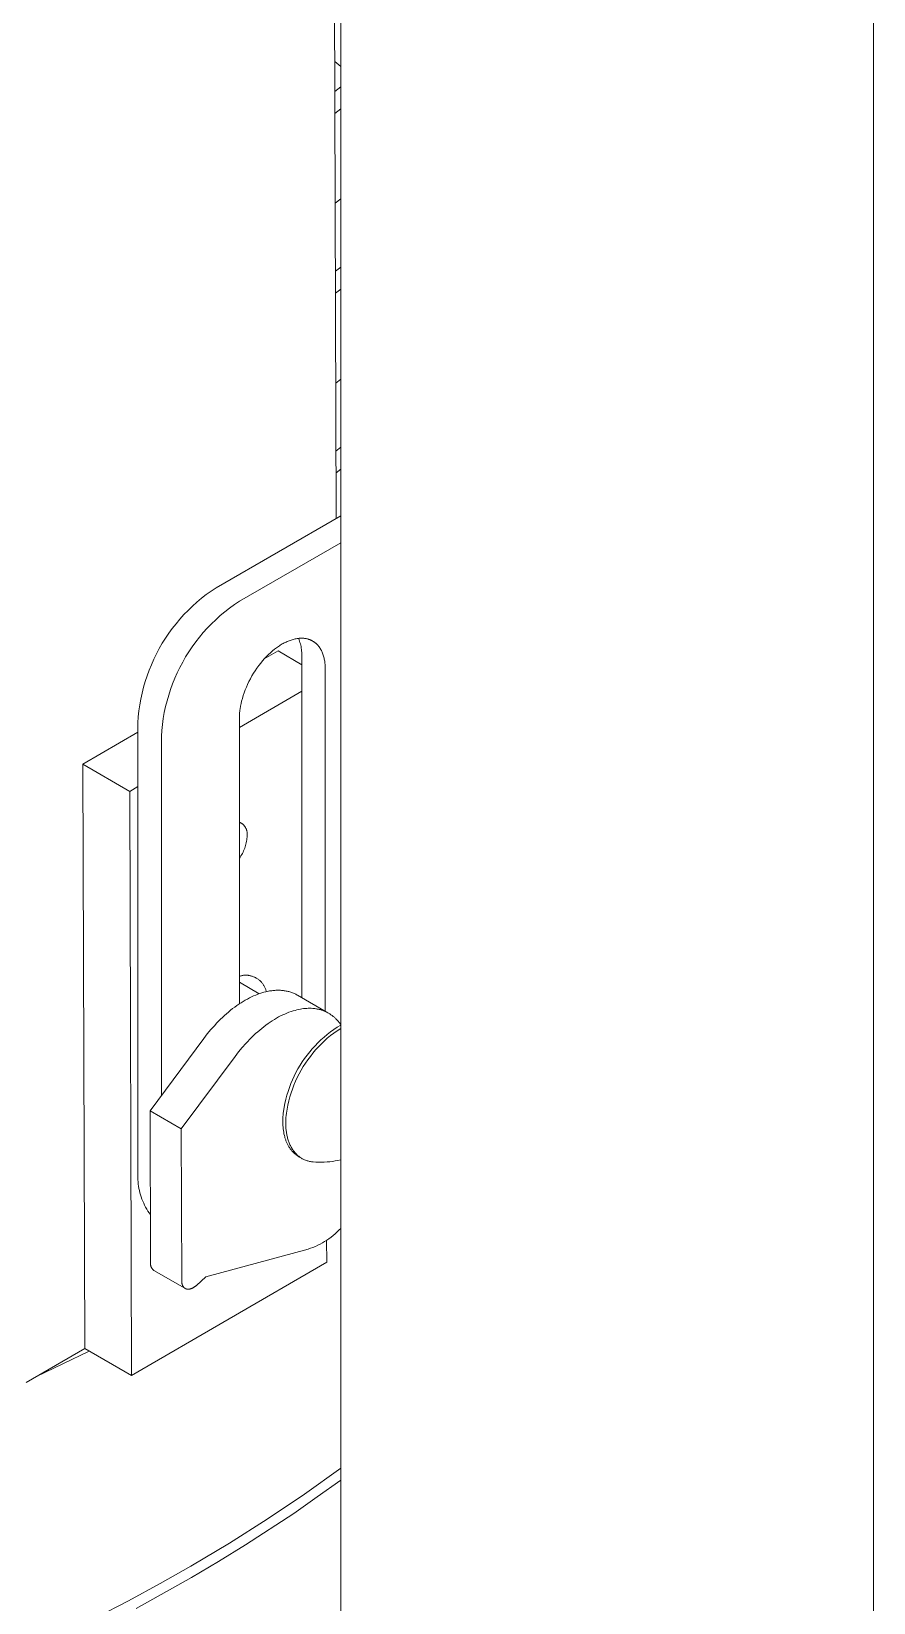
# Model space of a CAD drawing. Header units: millimetres. Extents: x 311 to 4068, y 1050 to 3803.
# Drawn here: x 3952.5 to 4028.8, y 2736.3 to 2878.7 of the extents above; entities that cross this region are included whole.
import ezdxf

# ---------------------------------------------------------------- set-up
doc = ezdxf.new("R2010")
doc.units = ezdxf.units.MM
doc.layers.add('ZANO_R', color=7, linetype='Continuous', lineweight=0)

msp = doc.modelspace()

# ---------------------------------------------------------------- linework, layer by layer
at = {"layer": 'ZANO_R'}
for p, q in [((3980.49, 2510.75), (3980.49, 3007.48)), ((3979.52, 3006.92), (3980.08, 2834.58)), ((4028.79, 2951.05), (4028.79, 2780.83)), ((3980.49, 2875.55), (3979.95, 2875.99)), ((3980.49, 2873.71), (3979.96, 2873.28)), ((3980.49, 2871.72), (3979.96, 2871.3)), ((3979.99, 2863.15), (3980.49, 2863.54)), ((3980.49, 2857.37), (3980.01, 2856.98)), ((3980.49, 2855.37), (3980.01, 2855)), ((3980.04, 2846.85), (3980.49, 2847.2)), ((3980.49, 2841.03), (3980.06, 2840.68)), ((3980.49, 2839.03), (3980.07, 2838.7)), ((3969.19, 2828.29), (3980.49, 2834.82)), ((3980.49, 2832.37), (3971.31, 2827.07)), ((3968.74, 2827.99), (3968.3, 2827.67)), ((3969.19, 2828.29), (3968.74, 2827.99)), ((3967.05, 2826.62), (3966.66, 2826.24)), ((3967.45, 2826.98), (3967.05, 2826.62)), ((3967.87, 2827.33), (3967.45, 2826.98)), ((3968.3, 2827.67), (3967.87, 2827.33)), ((3970.42, 2826.44), (3969.99, 2826.11)), ((3970.86, 2826.76), (3970.42, 2826.44)), ((3971.31, 2827.07), (3970.86, 2826.76)), ((3965.57, 2825.03), (3965.23, 2824.6)), ((3965.92, 2825.44), (3965.57, 2825.03)), ((3966.28, 2825.85), (3965.92, 2825.44)), ((3966.66, 2826.24), (3966.28, 2825.85)), ((3968.78, 2825.02), (3968.4, 2824.62)), ((3969.17, 2825.39), (3968.78, 2825.02)), ((3969.57, 2825.76), (3969.17, 2825.39)), ((3969.99, 2826.11), (3969.57, 2825.76)), ((3964.61, 2823.71), (3964.32, 2823.25)), ((3964.92, 2824.16), (3964.61, 2823.71)), ((3965.23, 2824.6), (3964.92, 2824.16)), ((3967.69, 2823.8), (3967.36, 2823.38)), ((3968.04, 2824.22), (3967.69, 2823.8)), ((3968.4, 2824.62), (3968.04, 2824.22)), ((3975.63, 2823.41), (3975.72, 2823.45)), ((3975.72, 2823.45), (3975.81, 2823.49)), ((3975.81, 2823.49), (3975.9, 2823.52)), ((3975.9, 2823.52), (3975.99, 2823.55)), ((3975.99, 2823.55), (3976.08, 2823.58)), ((3976.08, 2823.58), (3976.18, 2823.61)), ((3976.18, 2823.61), (3976.27, 2823.63)), ((3976.27, 2823.63), (3976.36, 2823.65)), ((3976.36, 2823.65), (3976.45, 2823.67)), ((3976.45, 2823.67), (3976.54, 2823.69)), ((3976.54, 2823.69), (3976.63, 2823.7)), ((3976.63, 2823.7), (3976.72, 2823.71)), ((3976.67, 2823.71), (3976.72, 2823.58)), ((3976.72, 2823.71), (3976.81, 2823.72)), ((3976.72, 2823.58), (3976.76, 2823.46)), ((3976.76, 2823.46), (3976.8, 2823.33)), ((3976.81, 2823.72), (3976.85, 2823.72)), ((3976.85, 2823.72), (3976.89, 2823.72)), ((3976.89, 2823.72), (3976.94, 2823.72)), ((3976.94, 2823.72), (3976.98, 2823.72)), ((3976.98, 2823.72), (3977.03, 2823.72)), ((3977.03, 2823.72), (3977.07, 2823.72)), ((3977.07, 2823.72), (3977.11, 2823.71)), ((3977.11, 2823.71), (3977.15, 2823.71)), ((3977.15, 2823.71), (3977.2, 2823.7)), ((3977.2, 2823.7), (3977.24, 2823.7)), ((3977.24, 2823.7), (3977.28, 2823.69)), ((3977.28, 2823.69), (3977.32, 2823.69)), ((3977.32, 2823.69), (3977.37, 2823.68)), ((3977.37, 2823.68), (3977.41, 2823.67)), ((3977.41, 2823.67), (3977.45, 2823.66)), ((3977.45, 2823.66), (3977.49, 2823.65)), ((3977.49, 2823.65), (3977.53, 2823.64)), ((3977.53, 2823.64), (3977.57, 2823.63)), ((3977.57, 2823.63), (3977.61, 2823.61)), ((3977.61, 2823.61), (3977.65, 2823.6)), ((3977.65, 2823.6), (3977.69, 2823.59)), ((3977.69, 2823.59), (3977.72, 2823.57)), ((3977.72, 2823.57), (3977.76, 2823.55)), ((3977.76, 2823.55), (3977.8, 2823.54)), ((3977.8, 2823.54), (3977.84, 2823.52)), ((3977.84, 2823.52), (3977.87, 2823.5)), ((3977.87, 2823.5), (3977.91, 2823.48)), ((3977.91, 2823.48), (3977.95, 2823.46)), ((3977.95, 2823.46), (3977.98, 2823.44)), ((3977.98, 2823.44), (3978.02, 2823.42)), ((3978.02, 2823.42), (3978.05, 2823.4)), ((3963.8, 2822.3), (3963.56, 2821.81)), ((3964.05, 2822.78), (3963.8, 2822.3)), ((3964.32, 2823.25), (3964.05, 2822.78)), ((3966.44, 2822.02), (3966.17, 2821.55)), ((3966.73, 2822.48), (3966.44, 2822.02)), ((3967.04, 2822.94), (3966.73, 2822.48)), ((3967.36, 2823.38), (3967.04, 2822.94)), ((3973.57, 2821.84), (3974.81, 2822.56)), ((3973.59, 2821.86), (3973.76, 2822.05)), ((3973.76, 2822.05), (3973.94, 2822.23)), ((3973.94, 2822.23), (3974.13, 2822.4)), ((3974.13, 2822.4), (3974.31, 2822.56)), ((3974.31, 2822.56), (3974.49, 2822.71)), ((3974.49, 2822.71), (3974.58, 2822.78)), ((3974.58, 2822.78), (3974.67, 2822.84)), ((3974.67, 2822.84), (3974.76, 2822.91)), ((3974.76, 2822.91), (3974.85, 2822.97)), ((3976.96, 2821.31), (3974.81, 2822.56)), ((3974.85, 2822.97), (3974.93, 2823.03)), ((3974.93, 2823.03), (3975.02, 2823.08)), ((3975.02, 2823.08), (3975.11, 2823.14)), ((3975.11, 2823.14), (3975.2, 2823.19)), ((3975.2, 2823.19), (3975.28, 2823.24)), ((3975.28, 2823.24), (3975.37, 2823.28)), ((3975.37, 2823.28), (3975.46, 2823.33)), ((3975.46, 2823.33), (3975.55, 2823.37)), ((3975.55, 2823.37), (3975.63, 2823.41)), ((3976.8, 2823.33), (3976.84, 2823.21)), ((3976.84, 2823.21), (3976.87, 2823.08)), ((3976.87, 2823.08), (3976.9, 2822.95)), ((3976.9, 2822.95), (3976.92, 2822.82)), ((3976.92, 2822.82), (3976.94, 2822.69)), ((3976.94, 2822.69), (3976.95, 2822.56)), ((3976.95, 2822.56), (3976.96, 2822.43)), ((3976.96, 2822.43), (3976.96, 2822.3)), ((3976.96, 2822.3), (3976.96, 2822.17)), ((3976.96, 2822.17), (3976.96, 2791.12)), ((3978.05, 2823.4), (3978.08, 2823.37)), ((3978.08, 2823.37), (3978.12, 2823.35)), ((3978.12, 2823.35), (3978.15, 2823.32)), ((3978.15, 2823.32), (3978.18, 2823.3)), ((3978.18, 2823.3), (3978.22, 2823.27)), ((3978.22, 2823.27), (3978.25, 2823.25)), ((3978.25, 2823.25), (3978.28, 2823.22)), ((3978.28, 2823.22), (3978.31, 2823.19)), ((3978.31, 2823.19), (3978.34, 2823.16)), ((3978.34, 2823.16), (3978.37, 2823.13)), ((3978.37, 2823.13), (3978.4, 2823.1)), ((3978.4, 2823.1), (3978.42, 2823.07)), ((3978.42, 2823.07), (3978.45, 2823.04)), ((3978.45, 2823.04), (3978.48, 2823)), ((3978.48, 2823), (3978.5, 2822.97)), ((3978.5, 2822.97), (3978.53, 2822.94)), ((3978.53, 2822.94), (3978.56, 2822.9)), ((3978.56, 2822.9), (3978.58, 2822.87)), ((3978.58, 2822.87), (3978.6, 2822.83)), ((3978.6, 2822.83), (3978.63, 2822.79)), ((3978.63, 2822.79), (3978.65, 2822.76)), ((3978.65, 2822.76), (3978.67, 2822.72)), ((3978.67, 2822.72), (3978.69, 2822.68)), ((3978.69, 2822.68), (3978.72, 2822.64)), ((3978.72, 2822.64), (3978.74, 2822.6)), ((3978.74, 2822.6), (3978.78, 2822.52)), ((3978.78, 2822.52), (3978.81, 2822.44)), ((3978.81, 2822.44), (3978.85, 2822.36)), ((3978.85, 2822.36), (3978.88, 2822.27)), ((3978.88, 2822.27), (3978.91, 2822.18)), ((3978.91, 2822.18), (3978.93, 2822.09)), ((3978.93, 2822.09), (3978.96, 2822)), ((3978.96, 2822), (3978.98, 2821.91)), ((3963.13, 2820.81), (3962.95, 2820.3)), ((3963.34, 2821.31), (3963.13, 2820.81)), ((3963.56, 2821.81), (3963.34, 2821.31)), ((3965.68, 2820.58), (3965.46, 2820.09)), ((3965.92, 2821.07), (3965.68, 2820.58)), ((3966.17, 2821.55), (3965.92, 2821.07)), ((3972.59, 2820.53), (3972.74, 2820.77)), ((3972.74, 2820.77), (3972.9, 2821)), ((3972.9, 2821), (3973.07, 2821.23)), ((3973.07, 2821.23), (3973.24, 2821.45)), ((3973.24, 2821.45), (3973.41, 2821.66)), ((3973.41, 2821.66), (3973.59, 2821.86)), ((3978.98, 2821.91), (3979, 2821.82)), ((3979, 2821.82), (3979.02, 2821.72)), ((3979.02, 2821.72), (3979.04, 2821.63)), ((3979.04, 2821.63), (3979.05, 2821.53)), ((3979.05, 2821.53), (3979.06, 2821.44)), ((3979.06, 2821.44), (3979.07, 2821.34)), ((3979.07, 2821.34), (3979.08, 2821.24)), ((3979.08, 2821.24), (3979.08, 2821.14)), ((3979.08, 2821.14), (3979.08, 2821.04)), ((3979.08, 2821.04), (3979.08, 2820.94)), ((3979.08, 2820.94), (3979.08, 2789.89)), ((3962.63, 2819.26), (3962.5, 2818.73)), ((3962.78, 2819.78), (3962.63, 2819.26)), ((3962.95, 2820.3), (3962.78, 2819.78)), ((3965.25, 2819.58), (3965.07, 2819.07)), ((3965.46, 2820.09), (3965.25, 2819.58)), ((3971.84, 2819.02), (3971.94, 2819.28)), ((3971.94, 2819.28), (3972.05, 2819.53)), ((3972.05, 2819.53), (3972.18, 2819.79)), ((3972.18, 2819.79), (3972.31, 2820.04)), ((3972.31, 2820.04), (3972.45, 2820.29)), ((3972.45, 2820.29), (3972.59, 2820.53)), ((3962.38, 2818.2), (3962.29, 2817.67)), ((3962.5, 2818.73), (3962.38, 2818.2)), ((3964.75, 2818.03), (3964.62, 2817.51)), ((3964.9, 2818.56), (3964.75, 2818.03)), ((3965.07, 2819.07), (3964.9, 2818.56)), ((3976.96, 2818.9), (3971.31, 2815.61)), ((3971.41, 2817.54), (3971.46, 2817.78)), ((3971.46, 2817.78), (3971.51, 2818.02)), ((3971.51, 2818.02), (3971.58, 2818.26)), ((3971.58, 2818.26), (3971.66, 2818.51)), ((3971.66, 2818.51), (3971.74, 2818.77)), ((3971.74, 2818.77), (3971.84, 2819.02)), ((3962.15, 2816.59), (3962.11, 2816.04)), ((3962.21, 2817.13), (3962.15, 2816.59)), ((3962.29, 2817.67), (3962.21, 2817.13)), ((3964.41, 2816.44), (3964.33, 2815.9)), ((3964.5, 2816.98), (3964.41, 2816.44)), ((3964.62, 2817.51), (3964.5, 2816.98)), ((3971.31, 2816.66), (3971.32, 2816.76)), ((3971.31, 2816.55), (3971.31, 2816.66)), ((3971.31, 2816.45), (3971.31, 2816.55)), ((3971.31, 2790.56), (3971.31, 2816.45)), ((3971.32, 2816.87), (3971.33, 2816.97)), ((3971.32, 2816.76), (3971.32, 2816.87)), ((3971.33, 2816.97), (3971.34, 2817.08)), ((3971.34, 2817.08), (3971.36, 2817.19)), ((3971.36, 2817.19), (3971.37, 2817.31)), ((3971.37, 2817.31), (3971.41, 2817.54)), ((3957.13, 2812.28), (3962.11, 2815.18)), ((3962.11, 2816.04), (3962.11, 2775.22)), ((3964.27, 2815.36), (3964.24, 2814.82)), ((3964.33, 2815.9), (3964.27, 2815.36)), ((3964.24, 2814.82), (3964.24, 2782.24)), ((3957.3, 2759.3), (3957.13, 2812.28)), ((3957.13, 2812.28), (3961.37, 2809.83)), ((3962.11, 2810.26), (3961.37, 2809.83)), ((3961.37, 2809.83), (3961.54, 2756.86)), ((3971.31, 2807.03), (3971.34, 2807.01)), ((3971.34, 2807.01), (3971.38, 2806.99)), ((3971.38, 2806.99), (3971.41, 2806.98)), ((3971.41, 2806.98), (3971.45, 2806.96)), ((3971.45, 2806.96), (3971.48, 2806.94)), ((3971.48, 2806.94), (3971.52, 2806.91)), ((3971.52, 2806.91), (3971.55, 2806.89)), ((3971.55, 2806.89), (3971.58, 2806.87)), ((3971.58, 2806.87), (3971.61, 2806.84)), ((3971.61, 2806.84), (3971.64, 2806.82)), ((3971.64, 2806.82), (3971.67, 2806.79)), ((3971.67, 2806.79), (3971.7, 2806.76)), ((3971.7, 2806.76), (3971.73, 2806.73)), ((3971.73, 2806.73), (3971.75, 2806.7)), ((3971.75, 2806.7), (3971.78, 2806.67)), ((3971.78, 2806.67), (3971.8, 2806.64)), ((3971.8, 2806.64), (3971.82, 2806.61)), ((3971.82, 2806.61), (3971.84, 2806.57)), ((3971.84, 2806.57), (3971.87, 2806.54)), ((3971.87, 2806.54), (3971.88, 2806.5)), ((3971.88, 2806.5), (3971.9, 2806.47)), ((3971.9, 2806.47), (3971.92, 2806.43)), ((3971.92, 2806.43), (3971.94, 2806.4)), ((3971.94, 2806.4), (3971.95, 2806.36)), ((3971.95, 2806.36), (3971.96, 2806.32)), ((3971.87, 2804.92), (3971.83, 2804.8)), ((3971.9, 2805.05), (3971.87, 2804.92)), ((3971.93, 2805.17), (3971.9, 2805.05)), ((3971.96, 2805.3), (3971.93, 2805.17)), ((3971.96, 2806.32), (3971.97, 2806.28)), ((3971.98, 2805.43), (3971.96, 2805.3)), ((3971.97, 2806.28), (3971.98, 2806.24)), ((3971.98, 2806.24), (3971.99, 2806.21)), ((3971.99, 2805.55), (3971.98, 2805.43)), ((3971.99, 2806.21), (3972, 2806.17)), ((3972, 2805.68), (3971.99, 2805.55)), ((3972, 2806.17), (3972.01, 2806.13)), ((3972.01, 2805.81), (3972, 2805.68)), ((3972.01, 2806.13), (3972.01, 2806.09)), ((3972.01, 2806.09), (3972.02, 2806.05)), ((3972.02, 2805.85), (3972.01, 2805.81)), ((3972.02, 2806.05), (3972.02, 2806.01)), ((3972.02, 2806.01), (3972.02, 2805.97)), ((3972.02, 2805.97), (3972.02, 2805.93)), ((3972.02, 2805.93), (3972.02, 2805.89)), ((3972.02, 2805.89), (3972.02, 2805.85)), ((3971.38, 2803.87), (3971.31, 2803.77)), ((3971.45, 2803.98), (3971.38, 2803.87)), ((3971.52, 2804.09), (3971.45, 2803.98)), ((3971.58, 2804.2), (3971.52, 2804.09)), ((3971.64, 2804.32), (3971.58, 2804.2)), ((3971.69, 2804.44), (3971.64, 2804.32)), ((3971.74, 2804.56), (3971.69, 2804.44)), ((3971.79, 2804.68), (3971.74, 2804.56)), ((3971.83, 2804.8), (3971.79, 2804.68)), ((3971.31, 2793.06), (3971.37, 2793.08)), ((3971.31, 2792.52), (3973.11, 2791.48)), ((3971.37, 2793.08), (3971.43, 2793.1)), ((3971.43, 2793.1), (3971.5, 2793.11)), ((3971.5, 2793.11), (3971.56, 2793.13)), ((3971.56, 2793.13), (3971.63, 2793.14)), ((3971.63, 2793.14), (3971.69, 2793.15)), ((3971.69, 2793.15), (3971.76, 2793.15)), ((3971.76, 2793.15), (3971.83, 2793.15)), ((3971.83, 2793.15), (3971.89, 2793.16)), ((3971.89, 2793.16), (3971.96, 2793.15)), ((3971.96, 2793.15), (3972.02, 2793.15)), ((3972.02, 2793.15), (3972.09, 2793.15)), ((3972.09, 2793.15), (3972.15, 2793.14)), ((3972.15, 2793.14), (3972.22, 2793.13)), ((3972.22, 2793.13), (3972.28, 2793.11)), ((3972.28, 2793.11), (3972.35, 2793.1)), ((3972.35, 2793.1), (3972.41, 2793.08)), ((3972.41, 2793.08), (3972.48, 2793.06)), ((3972.48, 2793.06), (3972.54, 2793.04)), ((3972.54, 2793.04), (3972.6, 2793.02)), ((3972.6, 2793.02), (3972.66, 2792.99)), ((3972.66, 2792.99), (3972.72, 2792.97)), ((3972.72, 2792.97), (3972.78, 2792.94)), ((3972.78, 2792.94), (3972.84, 2792.9)), ((3972.84, 2792.9), (3972.89, 2792.87)), ((3972.89, 2792.87), (3972.95, 2792.83)), ((3972.95, 2792.83), (3973, 2792.8)), ((3973, 2792.8), (3973.06, 2792.76)), ((3973.06, 2792.76), (3973.11, 2792.72)), ((3973.11, 2792.72), (3973.16, 2792.67)), ((3973.16, 2792.67), (3973.21, 2792.63)), ((3973.21, 2792.63), (3973.25, 2792.58)), ((3973.25, 2792.58), (3973.3, 2792.53)), ((3973.3, 2792.53), (3973.34, 2792.48)), ((3973.34, 2792.48), (3973.39, 2792.43)), ((3973.39, 2792.43), (3973.43, 2792.38)), ((3973.43, 2792.38), (3973.46, 2792.33)), ((3973.46, 2792.33), (3973.5, 2792.27)), ((3973.5, 2792.27), (3973.53, 2792.22)), ((3973.53, 2792.22), (3973.57, 2792.16)), ((3973.57, 2792.16), (3973.6, 2792.1)), ((3973.6, 2792.1), (3973.63, 2792.04)), ((3971.46, 2790.66), (3971.27, 2790.54)), ((3971.65, 2790.78), (3971.46, 2790.66)), ((3971.84, 2790.89), (3971.65, 2790.78)), ((3972.03, 2791), (3971.84, 2790.89)), ((3972.22, 2791.1), (3972.03, 2791)), ((3972.41, 2791.19), (3972.22, 2791.1)), ((3972.6, 2791.28), (3972.41, 2791.19)), ((3972.79, 2791.36), (3972.6, 2791.28)), ((3972.97, 2791.43), (3972.79, 2791.36)), ((3973.16, 2791.49), (3972.97, 2791.43)), ((3973.34, 2791.55), (3973.16, 2791.49)), ((3973.52, 2791.61), (3973.34, 2791.55)), ((3973.7, 2791.65), (3973.52, 2791.61)), ((3973.63, 2792.04), (3973.65, 2791.98)), ((3973.65, 2791.98), (3973.68, 2791.92)), ((3973.68, 2791.92), (3973.7, 2791.86)), ((3973.7, 2791.86), (3973.72, 2791.79)), ((3973.87, 2791.69), (3973.7, 2791.65)), ((3973.72, 2791.79), (3973.74, 2791.73)), ((3973.74, 2791.73), (3973.75, 2791.67)), ((3973.96, 2791.71), (3973.87, 2791.69)), ((3974.05, 2791.73), (3973.96, 2791.71)), ((3974.14, 2791.74), (3974.05, 2791.73)), ((3974.24, 2791.75), (3974.14, 2791.74)), ((3974.33, 2791.76), (3974.24, 2791.75)), ((3974.42, 2791.77), (3974.33, 2791.76)), ((3974.51, 2791.78), (3974.42, 2791.77)), ((3974.6, 2791.79), (3974.51, 2791.78)), ((3974.69, 2791.79), (3974.6, 2791.79)), ((3974.78, 2791.79), (3974.69, 2791.79)), ((3974.86, 2791.79), (3974.78, 2791.79)), ((3974.95, 2791.79), (3974.86, 2791.79)), ((3975.04, 2791.79), (3974.95, 2791.79)), ((3975.13, 2791.78), (3975.04, 2791.79)), ((3975.21, 2791.77), (3975.13, 2791.78)), ((3975.3, 2791.76), (3975.21, 2791.77)), ((3975.38, 2791.75), (3975.3, 2791.76)), ((3975.47, 2791.74), (3975.38, 2791.75)), ((3975.55, 2791.72), (3975.47, 2791.74)), ((3975.64, 2791.71), (3975.55, 2791.72)), ((3975.72, 2791.69), (3975.64, 2791.71)), ((3975.8, 2791.67), (3975.72, 2791.69)), ((3975.88, 2791.64), (3975.8, 2791.67)), ((3975.96, 2791.62), (3975.88, 2791.64)), ((3976.04, 2791.59), (3975.96, 2791.62)), ((3976.12, 2791.56), (3976.04, 2791.59)), ((3976.2, 2791.53), (3976.12, 2791.56)), ((3976.27, 2791.5), (3976.2, 2791.53)), ((3976.35, 2791.46), (3976.27, 2791.5)), ((3976.42, 2791.43), (3976.35, 2791.46)), ((3976.49, 2791.39), (3976.42, 2791.43)), ((3976.57, 2791.35), (3976.49, 2791.39)), ((3976.57, 2791.35), (3979.34, 2789.75)), ((3969.77, 2789.33), (3969.59, 2789.16)), ((3969.95, 2789.5), (3969.77, 2789.33)), ((3970.14, 2789.66), (3969.95, 2789.5)), ((3970.33, 2789.82), (3970.14, 2789.66)), ((3970.51, 2789.98), (3970.33, 2789.82)), ((3970.7, 2790.13), (3970.51, 2789.98)), ((3970.89, 2790.27), (3970.7, 2790.13)), ((3971.08, 2790.41), (3970.89, 2790.27)), ((3971.27, 2790.54), (3971.08, 2790.41)), ((3974.67, 2789.26), (3974.48, 2789.15)), ((3974.86, 2789.37), (3974.67, 2789.26)), ((3975.05, 2789.47), (3974.86, 2789.37)), ((3975.24, 2789.56), (3975.05, 2789.47)), ((3975.43, 2789.64), (3975.24, 2789.56)), ((3975.62, 2789.72), (3975.43, 2789.64)), ((3975.8, 2789.8), (3975.62, 2789.72)), ((3975.99, 2789.86), (3975.8, 2789.8)), ((3976.17, 2789.92), (3975.99, 2789.86)), ((3976.35, 2789.97), (3976.17, 2789.92)), ((3976.52, 2790.02), (3976.35, 2789.97)), ((3976.7, 2790.06), (3976.52, 2790.02)), ((3976.84, 2790.09), (3976.7, 2790.06)), ((3976.98, 2790.11), (3976.84, 2790.09)), ((3977.13, 2790.13), (3976.98, 2790.11)), ((3977.27, 2790.14), (3977.13, 2790.13)), ((3977.41, 2790.15), (3977.27, 2790.14)), ((3977.55, 2790.16), (3977.41, 2790.15)), ((3977.69, 2790.16), (3977.55, 2790.16)), ((3977.82, 2790.16), (3977.69, 2790.16)), ((3977.96, 2790.15), (3977.82, 2790.16)), ((3978.03, 2790.14), (3977.96, 2790.15)), ((3978.09, 2790.13), (3978.03, 2790.14)), ((3978.16, 2790.13), (3978.09, 2790.13)), ((3978.23, 2790.12), (3978.16, 2790.13)), ((3978.29, 2790.11), (3978.23, 2790.12)), ((3978.36, 2790.09), (3978.29, 2790.11)), ((3978.42, 2790.08), (3978.36, 2790.09)), ((3978.49, 2790.07), (3978.42, 2790.08)), ((3978.55, 2790.05), (3978.49, 2790.07)), ((3978.62, 2790.04), (3978.55, 2790.05)), ((3978.68, 2790.02), (3978.62, 2790.04)), ((3978.74, 2790), (3978.68, 2790.02)), ((3978.81, 2789.98), (3978.74, 2790)), ((3978.87, 2789.96), (3978.81, 2789.98)), ((3978.93, 2789.94), (3978.87, 2789.96)), ((3978.99, 2789.91), (3978.93, 2789.94)), ((3979.05, 2789.89), (3978.99, 2789.91)), ((3979.11, 2789.86), (3979.05, 2789.89)), ((3979.17, 2789.83), (3979.11, 2789.86)), ((3979.23, 2789.81), (3979.17, 2789.83)), ((3979.28, 2789.78), (3979.23, 2789.81)), ((3979.34, 2789.75), (3979.28, 2789.78)), ((3979.4, 2789.71), (3979.34, 2789.75)), ((3979.45, 2789.68), (3979.4, 2789.71)), ((3979.51, 2789.65), (3979.45, 2789.68)), ((3979.56, 2789.61), (3979.51, 2789.65)), ((3979.61, 2789.58), (3979.56, 2789.61)), ((3979.67, 2789.54), (3979.61, 2789.58)), ((3979.72, 2789.5), (3979.67, 2789.54)), ((3979.77, 2789.46), (3979.72, 2789.5)), ((3979.82, 2789.42), (3979.77, 2789.46)), ((3979.87, 2789.38), (3979.82, 2789.42)), ((3979.92, 2789.34), (3979.87, 2789.38)), ((3979.97, 2789.29), (3979.92, 2789.34)), ((3980.02, 2789.25), (3979.97, 2789.29)), ((3980.06, 2789.2), (3980.02, 2789.25)), ((3968.4, 2787.83), (3968.09, 2787.43)), ((3968.73, 2788.23), (3968.4, 2787.83)), ((3969.07, 2788.61), (3968.73, 2788.23)), ((3969.24, 2788.8), (3969.07, 2788.61)), ((3969.41, 2788.98), (3969.24, 2788.8)), ((3969.59, 2789.16), (3969.41, 2788.98)), ((3972.78, 2787.87), (3972.6, 2787.7)), ((3972.97, 2788.03), (3972.78, 2787.87)), ((3973.15, 2788.19), (3972.97, 2788.03)), ((3973.34, 2788.34), (3973.15, 2788.19)), ((3973.53, 2788.49), (3973.34, 2788.34)), ((3973.72, 2788.64), (3973.53, 2788.49)), ((3973.91, 2788.77), (3973.72, 2788.64)), ((3974.1, 2788.9), (3973.91, 2788.77)), ((3974.29, 2789.03), (3974.1, 2788.9)), ((3974.48, 2789.15), (3974.29, 2789.03)), ((3979.56, 2788.01), (3979.26, 2787.78)), ((3979.86, 2788.23), (3979.56, 2788.01)), ((3979.57, 2787.68), (3979.87, 2787.91)), ((3980.17, 2788.44), (3979.86, 2788.23)), ((3979.87, 2787.91), (3980.17, 2788.13)), ((3980.11, 2789.15), (3980.06, 2789.2)), ((3980.15, 2789.11), (3980.11, 2789.15)), ((3980.2, 2789.06), (3980.15, 2789.11)), ((3980.49, 2788.64), (3980.17, 2788.44)), ((3980.17, 2788.13), (3980.49, 2788.34)), ((3980.24, 2789.01), (3980.2, 2789.06)), ((3980.28, 2788.96), (3980.24, 2789.01)), ((3980.33, 2788.91), (3980.28, 2788.96)), ((3980.37, 2788.85), (3980.33, 2788.91)), ((3980.41, 2788.8), (3980.37, 2788.85)), ((3980.45, 2788.75), (3980.41, 2788.8)), ((3980.49, 2788.69), (3980.45, 2788.75)), ((3968.09, 2787.43), (3963.21, 2780.85)), ((3971.56, 2786.59), (3971.23, 2786.2)), ((3971.89, 2786.98), (3971.56, 2786.59)), ((3972.07, 2787.16), (3971.89, 2786.98)), ((3972.24, 2787.34), (3972.07, 2787.16)), ((3972.42, 2787.52), (3972.24, 2787.34)), ((3972.6, 2787.7), (3972.42, 2787.52)), ((3977.92, 2786.49), (3977.68, 2786.21)), ((3978.17, 2786.77), (3977.92, 2786.49)), ((3978.43, 2787.04), (3978.17, 2786.77)), ((3978.22, 2786.38), (3978.47, 2786.65)), ((3978.7, 2787.3), (3978.43, 2787.04)), ((3978.47, 2786.65), (3978.73, 2786.92)), ((3978.98, 2787.54), (3978.7, 2787.3)), ((3978.73, 2786.92), (3979, 2787.18)), ((3979.26, 2787.78), (3978.98, 2787.54)), ((3979, 2787.18), (3979.28, 2787.44)), ((3979.28, 2787.44), (3979.57, 2787.68)), ((3970.92, 2785.8), (3966.04, 2779.22)), ((3971.23, 2786.2), (3970.92, 2785.8)), ((3976.81, 2784.99), (3976.62, 2784.67)), ((3977.01, 2785.31), (3976.81, 2784.99)), ((3977.22, 2785.62), (3977.01, 2785.31)), ((3977.1, 2784.87), (3977.3, 2785.18)), ((3977.44, 2785.92), (3977.22, 2785.62)), ((3977.3, 2785.18), (3977.52, 2785.49)), ((3977.68, 2786.21), (3977.44, 2785.92)), ((3977.52, 2785.49), (3977.74, 2785.8)), ((3977.74, 2785.8), (3977.97, 2786.09)), ((3977.97, 2786.09), (3978.22, 2786.38)), ((3976.12, 2783.67), (3975.97, 2783.33)), ((3976.27, 2784.01), (3976.12, 2783.67)), ((3976.25, 2783.19), (3976.4, 2783.54)), ((3976.44, 2784.34), (3976.27, 2784.01)), ((3976.4, 2783.54), (3976.56, 2783.88)), ((3976.62, 2784.67), (3976.44, 2784.34)), ((3976.56, 2783.88), (3976.73, 2784.21)), ((3976.73, 2784.21), (3976.91, 2784.54)), ((3976.91, 2784.54), (3977.1, 2784.87)), ((3975.61, 2782.27), (3975.52, 2781.91)), ((3975.72, 2782.62), (3975.61, 2782.27)), ((3975.84, 2782.98), (3975.72, 2782.62)), ((3975.79, 2781.76), (3975.89, 2782.12)), ((3975.97, 2783.33), (3975.84, 2782.98)), ((3975.89, 2782.12), (3976, 2782.48)), ((3976, 2782.48), (3976.12, 2782.84)), ((3976.12, 2782.84), (3976.25, 2783.19)), ((3963.21, 2780.85), (3966.04, 2779.22)), ((3963.21, 2780.85), (3963.25, 2767.07)), ((3975.3, 2780.81), (3975.28, 2780.65)), ((3975.36, 2781.18), (3975.3, 2780.81)), ((3975.43, 2781.54), (3975.36, 2781.18)), ((3975.52, 2781.91), (3975.43, 2781.54)), ((3975.57, 2780.65), (3975.63, 2781.02)), ((3975.63, 2781.02), (3975.7, 2781.39)), ((3975.7, 2781.39), (3975.79, 2781.76)), ((4028.79, 2702.72), (4028.77, 2780.83)), ((3975.26, 2780.33), (3975.25, 2780.17)), ((3975.25, 2780.17), (3975.25, 2780.01)), ((3975.25, 2780.01), (3975.25, 2779.85)), ((3975.25, 2779.85), (3975.25, 2779.69)), ((3975.25, 2779.69), (3975.26, 2779.54)), ((3975.27, 2780.49), (3975.26, 2780.33)), ((3975.26, 2779.54), (3975.27, 2779.38)), ((3975.28, 2780.65), (3975.27, 2780.49)), ((3975.27, 2779.38), (3975.28, 2779.23)), ((3975.52, 2780.04), (3975.51, 2779.84)), ((3975.51, 2779.84), (3975.51, 2779.64)), ((3975.51, 2779.64), (3975.52, 2779.44)), ((3975.53, 2780.25), (3975.52, 2780.04)), ((3975.52, 2779.44), (3975.53, 2779.24)), ((3975.55, 2780.45), (3975.53, 2780.25)), ((3975.57, 2780.65), (3975.55, 2780.45)), ((3966.04, 2779.22), (3966.08, 2765.44)), ((3975.28, 2779.23), (3975.3, 2779.08)), ((3975.3, 2779.08), (3975.33, 2778.93)), ((3975.33, 2778.93), (3975.35, 2778.78)), ((3975.35, 2778.78), (3975.39, 2778.64)), ((3975.39, 2778.64), (3975.42, 2778.49)), ((3975.42, 2778.49), (3975.44, 2778.42)), ((3975.44, 2778.42), (3975.46, 2778.35)), ((3975.46, 2778.35), (3975.49, 2778.29)), ((3975.49, 2778.29), (3975.51, 2778.22)), ((3975.51, 2778.22), (3975.53, 2778.15)), ((3975.53, 2779.24), (3975.54, 2779.14)), ((3975.53, 2778.15), (3975.56, 2778.09)), ((3975.54, 2779.14), (3975.55, 2779.05)), ((3975.55, 2779.05), (3975.57, 2778.95)), ((3975.56, 2778.09), (3975.59, 2778.02)), ((3975.57, 2778.95), (3975.58, 2778.85)), ((3975.58, 2778.85), (3975.6, 2778.76)), ((3975.59, 2778.02), (3975.61, 2777.96)), ((3975.6, 2778.76), (3975.61, 2778.67)), ((3975.61, 2778.67), (3975.63, 2778.57)), ((3975.61, 2777.96), (3975.64, 2777.89)), ((3975.63, 2778.57), (3975.66, 2778.48)), ((3975.64, 2777.89), (3975.67, 2777.83)), ((3975.66, 2778.48), (3975.68, 2778.39)), ((3975.68, 2778.39), (3975.7, 2778.3)), ((3975.7, 2778.3), (3975.73, 2778.21)), ((3975.73, 2778.21), (3975.76, 2778.12)), ((3975.76, 2778.12), (3975.79, 2778.04)), ((3975.79, 2778.04), (3975.82, 2777.95)), ((3975.82, 2777.95), (3975.85, 2777.87)), ((3975.85, 2777.87), (3975.89, 2777.79)), ((3975.67, 2777.83), (3975.7, 2777.77)), ((3975.7, 2777.77), (3975.74, 2777.71)), ((3975.74, 2777.71), (3975.77, 2777.65)), ((3975.77, 2777.65), (3975.8, 2777.59)), ((3975.8, 2777.59), (3975.84, 2777.54)), ((3975.84, 2777.54), (3975.88, 2777.48)), ((3975.88, 2777.48), (3975.91, 2777.43)), ((3975.89, 2777.79), (3975.93, 2777.71)), ((3975.91, 2777.43), (3975.95, 2777.38)), ((3975.93, 2777.71), (3975.96, 2777.63)), ((3975.95, 2777.38), (3975.99, 2777.32)), ((3975.96, 2777.63), (3976.01, 2777.56)), ((3975.99, 2777.32), (3976.03, 2777.27)), ((3976.01, 2777.56), (3976.05, 2777.48)), ((3976.03, 2777.27), (3976.07, 2777.22)), ((3976.05, 2777.48), (3976.09, 2777.41)), ((3976.07, 2777.22), (3976.11, 2777.18)), ((3976.09, 2777.41), (3976.14, 2777.34)), ((3976.11, 2777.18), (3976.16, 2777.13)), ((3976.14, 2777.34), (3976.19, 2777.27)), ((3976.16, 2777.13), (3976.2, 2777.08)), ((3976.19, 2777.27), (3976.23, 2777.2)), ((3976.2, 2777.08), (3976.25, 2777.04)), ((3976.23, 2777.2), (3976.29, 2777.14)), ((3976.25, 2777.04), (3976.29, 2777)), ((3976.29, 2777.14), (3976.34, 2777.07)), ((3976.29, 2777), (3976.34, 2776.96)), ((3976.34, 2777.07), (3976.39, 2777.01)), ((3976.34, 2776.96), (3976.39, 2776.92)), ((3976.39, 2777.01), (3976.45, 2776.95)), ((3976.39, 2776.92), (3976.44, 2776.88)), ((3976.44, 2776.88), (3976.49, 2776.84)), ((3976.45, 2776.95), (3976.51, 2776.9)), ((3976.49, 2776.84), (3976.54, 2776.8)), ((3976.51, 2776.9), (3976.56, 2776.84)), ((3976.54, 2776.8), (3976.59, 2776.77)), ((3976.56, 2776.84), (3976.62, 2776.79)), ((3976.59, 2776.77), (3976.64, 2776.74)), ((3976.62, 2776.79), (3976.69, 2776.74)), ((3976.64, 2776.74), (3976.69, 2776.7)), ((3976.69, 2776.74), (3976.75, 2776.69)), ((3976.93, 2776.57), (3976.69, 2776.7)), ((3976.75, 2776.69), (3976.81, 2776.64)), ((3976.81, 2776.64), (3976.88, 2776.6)), ((3976.88, 2776.6), (3976.95, 2776.56)), ((3976.95, 2776.56), (3977.01, 2776.52)), ((3977.01, 2776.52), (3977.08, 2776.49)), ((3977.08, 2776.49), (3977.15, 2776.45)), ((3977.15, 2776.45), (3977.22, 2776.42)), ((3977.22, 2776.42), (3977.3, 2776.39)), ((3980.49, 2776.43), (3980.24, 2776.37)), ((3962.11, 2775.22), (3962.11, 2775.02)), ((3962.11, 2775.02), (3962.11, 2774.82)), ((3977.3, 2776.39), (3977.37, 2776.36)), ((3977.37, 2776.36), (3977.45, 2776.34)), ((3977.45, 2776.34), (3977.52, 2776.32)), ((3977.52, 2776.32), (3977.6, 2776.3)), ((3977.6, 2776.3), (3977.67, 2776.28)), ((3977.67, 2776.28), (3977.75, 2776.26)), ((3977.75, 2776.26), (3977.83, 2776.25)), ((3977.83, 2776.25), (3977.91, 2776.24)), ((3977.91, 2776.24), (3977.99, 2776.23)), ((3978.24, 2776.22), (3977.99, 2776.23)), ((3978.49, 2776.21), (3978.24, 2776.22)), ((3978.74, 2776.2), (3978.49, 2776.21)), ((3979, 2776.21), (3978.74, 2776.2)), ((3979.25, 2776.23), (3979, 2776.21)), ((3979.5, 2776.25), (3979.25, 2776.23)), ((3979.75, 2776.28), (3979.5, 2776.25)), ((3979.99, 2776.33), (3979.75, 2776.28)), ((3980.24, 2776.37), (3979.99, 2776.33)), ((3962.11, 2774.82), (3962.12, 2774.62)), ((3962.12, 2774.62), (3962.13, 2774.42)), ((3962.13, 2774.42), (3962.15, 2774.22)), ((3962.15, 2774.22), (3962.18, 2774.02)), ((3962.18, 2774.02), (3962.21, 2773.82)), ((3962.21, 2773.82), (3962.25, 2773.63)), ((3962.25, 2773.63), (3962.3, 2773.43)), ((3962.3, 2773.43), (3962.35, 2773.24)), ((3962.35, 2773.24), (3962.42, 2773.05)), ((3962.42, 2773.05), (3962.48, 2772.86)), ((3962.48, 2772.86), (3962.56, 2772.67)), ((3962.56, 2772.67), (3962.64, 2772.49)), ((3962.64, 2772.49), (3962.72, 2772.31)), ((3962.72, 2772.31), (3962.81, 2772.13)), ((3962.81, 2772.13), (3962.91, 2771.95)), ((3962.91, 2771.95), (3963.01, 2771.78)), ((3963.01, 2771.78), (3963.12, 2771.61)), ((3963.12, 2771.61), (3963.24, 2771.45)), ((3979.43, 2769.27), (3979.62, 2769.41)), ((3979.62, 2769.41), (3979.8, 2769.56)), ((3979.8, 2769.56), (3979.98, 2769.71)), ((3979.98, 2769.71), (3980.15, 2769.87)), ((3980.15, 2769.87), (3980.32, 2770.03)), ((3980.32, 2770.03), (3980.49, 2770.2)), ((3968.28, 2765.8), (3977.54, 2768.32)), ((3977.54, 2768.32), (3977.76, 2768.4)), ((3977.76, 2768.4), (3977.98, 2768.48)), ((3977.98, 2768.48), (3978.2, 2768.57)), ((3978.2, 2768.57), (3978.41, 2768.67)), ((3978.41, 2768.67), (3978.62, 2768.78)), ((3978.62, 2768.78), (3978.83, 2768.89)), ((3978.83, 2768.89), (3979.03, 2769.01)), ((3979.03, 2769.01), (3979.23, 2769.14)), ((3979.22, 2767.14), (3979.21, 2769.13)), ((3979.23, 2769.14), (3979.43, 2769.27)), ((3961.54, 2756.86), (3979.22, 2767.14)), ((3963.25, 2767.07), (3963.25, 2767.05)), ((3963.25, 2767.05), (3963.25, 2767.02)), ((3963.25, 2767.02), (3963.25, 2767)), ((3963.25, 2767), (3963.25, 2766.97)), ((3963.25, 2766.97), (3963.25, 2766.95)), ((3963.25, 2766.95), (3963.25, 2766.92)), ((3963.25, 2766.92), (3963.26, 2766.9)), ((3963.26, 2766.9), (3963.26, 2766.87)), ((3963.26, 2766.87), (3963.27, 2766.85)), ((3963.27, 2766.85), (3963.27, 2766.82)), ((3963.27, 2766.82), (3963.28, 2766.8)), ((3963.28, 2766.8), (3963.29, 2766.77)), ((3963.29, 2766.77), (3963.29, 2766.75)), ((3963.29, 2766.75), (3963.3, 2766.72)), ((3963.3, 2766.72), (3963.31, 2766.7)), ((3963.31, 2766.7), (3963.32, 2766.68)), ((3963.32, 2766.68), (3963.33, 2766.66)), ((3963.33, 2766.66), (3963.35, 2766.63)), ((3963.35, 2766.63), (3963.36, 2766.61)), ((3963.36, 2766.61), (3963.37, 2766.59)), ((3963.37, 2766.59), (3963.39, 2766.57)), ((3963.39, 2766.57), (3963.4, 2766.55)), ((3963.4, 2766.55), (3963.42, 2766.53)), ((3963.42, 2766.53), (3963.43, 2766.51)), ((3963.43, 2766.51), (3963.45, 2766.49)), ((3963.45, 2766.49), (3963.47, 2766.47)), ((3963.47, 2766.47), (3963.49, 2766.45)), ((3963.49, 2766.45), (3963.51, 2766.44)), ((3963.51, 2766.44), (3963.52, 2766.42)), ((3963.52, 2766.42), (3963.54, 2766.41)), ((3963.54, 2766.41), (3963.56, 2766.39)), ((3966.37, 2764.77), (3963.56, 2766.39)), ((3966.08, 2765.44), (3966.08, 2765.41)), ((3966.08, 2765.41), (3966.08, 2765.37)), ((3966.08, 2765.37), (3966.09, 2765.34)), ((3966.09, 2765.34), (3966.09, 2765.31)), ((3966.09, 2765.31), (3966.09, 2765.27)), ((3966.09, 2765.27), (3966.1, 2765.24)), ((3966.1, 2765.24), (3966.1, 2765.21)), ((3966.1, 2765.21), (3966.11, 2765.18)), ((3966.11, 2765.18), (3966.12, 2765.15)), ((3966.12, 2765.15), (3966.13, 2765.12)), ((3966.13, 2765.12), (3966.13, 2765.11)), ((3966.13, 2765.11), (3966.13, 2765.09)), ((3966.13, 2765.09), (3966.14, 2765.08)), ((3966.14, 2765.08), (3966.14, 2765.07)), ((3966.14, 2765.07), (3966.15, 2765.05)), ((3966.15, 2765.05), (3966.16, 2765.04)), ((3966.16, 2765.04), (3966.16, 2765.03)), ((3966.16, 2765.03), (3966.17, 2765.01)), ((3966.17, 2765.01), (3966.17, 2765)), ((3967.39, 2765.01), (3967.42, 2765.04)), ((3967.42, 2765.04), (3968.28, 2765.8)), ((3966.17, 2765), (3966.18, 2764.99)), ((3966.18, 2764.99), (3966.19, 2764.97)), ((3966.19, 2764.97), (3966.19, 2764.96)), ((3966.19, 2764.96), (3966.2, 2764.95)), ((3966.2, 2764.95), (3966.21, 2764.94)), ((3966.21, 2764.94), (3966.21, 2764.93)), ((3966.21, 2764.93), (3966.22, 2764.92)), ((3966.22, 2764.92), (3966.23, 2764.91)), ((3966.23, 2764.91), (3966.24, 2764.89)), ((3966.24, 2764.89), (3966.25, 2764.88)), ((3966.25, 2764.88), (3966.25, 2764.87)), ((3966.25, 2764.87), (3966.26, 2764.86)), ((3966.26, 2764.86), (3966.27, 2764.85)), ((3966.27, 2764.85), (3966.28, 2764.85)), ((3966.28, 2764.85), (3966.29, 2764.84)), ((3966.29, 2764.84), (3966.3, 2764.83)), ((3966.3, 2764.83), (3966.31, 2764.82)), ((3966.31, 2764.82), (3966.32, 2764.81)), ((3966.32, 2764.81), (3966.33, 2764.8)), ((3966.33, 2764.8), (3966.34, 2764.79)), ((3966.34, 2764.79), (3966.35, 2764.79)), ((3966.35, 2764.79), (3966.36, 2764.78)), ((3966.36, 2764.78), (3966.37, 2764.77)), ((3966.37, 2764.77), (3966.38, 2764.77)), ((3966.38, 2764.77), (3966.39, 2764.76)), ((3966.39, 2764.76), (3966.4, 2764.75)), ((3966.4, 2764.75), (3966.41, 2764.75)), ((3966.41, 2764.75), (3966.42, 2764.74)), ((3966.42, 2764.74), (3966.43, 2764.74)), ((3966.43, 2764.74), (3966.44, 2764.73)), ((3966.44, 2764.73), (3966.45, 2764.73)), ((3966.45, 2764.73), (3966.47, 2764.72)), ((3966.47, 2764.72), (3966.48, 2764.72)), ((3966.48, 2764.72), (3966.49, 2764.71)), ((3966.49, 2764.71), (3966.5, 2764.71)), ((3966.5, 2764.71), (3966.51, 2764.71)), ((3966.51, 2764.71), (3966.52, 2764.7)), ((3966.52, 2764.7), (3966.54, 2764.7)), ((3966.54, 2764.7), (3966.55, 2764.7)), ((3966.55, 2764.7), (3966.56, 2764.7)), ((3966.56, 2764.7), (3966.57, 2764.69)), ((3966.57, 2764.69), (3966.59, 2764.69)), ((3966.59, 2764.69), (3966.6, 2764.69)), ((3966.6, 2764.69), (3966.61, 2764.69)), ((3966.61, 2764.69), (3966.62, 2764.69)), ((3966.62, 2764.69), (3966.64, 2764.69)), ((3966.64, 2764.69), (3966.65, 2764.69)), ((3966.65, 2764.69), (3966.66, 2764.69)), ((3966.66, 2764.69), (3966.68, 2764.69)), ((3966.68, 2764.69), (3966.69, 2764.69)), ((3966.69, 2764.69), (3966.71, 2764.69)), ((3966.71, 2764.69), (3966.72, 2764.69)), ((3966.72, 2764.69), (3966.73, 2764.69)), ((3966.73, 2764.69), (3966.75, 2764.69)), ((3966.75, 2764.69), (3966.76, 2764.69)), ((3966.76, 2764.69), (3966.78, 2764.7)), ((3966.78, 2764.7), (3966.79, 2764.7)), ((3966.79, 2764.7), (3966.81, 2764.7)), ((3966.81, 2764.7), (3966.82, 2764.7)), ((3966.82, 2764.7), (3966.85, 2764.71)), ((3966.85, 2764.71), (3966.88, 2764.72)), ((3966.88, 2764.72), (3966.91, 2764.73)), ((3966.91, 2764.73), (3966.94, 2764.74)), ((3966.94, 2764.74), (3966.97, 2764.75)), ((3966.97, 2764.75), (3967, 2764.76)), ((3967, 2764.76), (3967.03, 2764.77)), ((3967.03, 2764.77), (3967.06, 2764.79)), ((3967.06, 2764.79), (3967.09, 2764.8)), ((3967.09, 2764.8), (3967.12, 2764.82)), ((3967.12, 2764.82), (3967.15, 2764.84)), ((3967.15, 2764.84), (3967.18, 2764.86)), ((3967.18, 2764.86), (3967.22, 2764.88)), ((3967.22, 2764.88), (3967.25, 2764.9)), ((3967.25, 2764.9), (3967.28, 2764.92)), ((3967.28, 2764.92), (3967.31, 2764.94)), ((3967.31, 2764.94), (3967.33, 2764.96)), ((3967.33, 2764.96), (3967.36, 2764.99)), ((3967.36, 2764.99), (3967.39, 2765.01)), ((3957.3, 2759.3), (3952, 2756.22)), ((3957.69, 2759.08), (3952.93, 2756.76)), ((3957.3, 2759.3), (3961.54, 2756.86)), ((3977.2, 2746.11), (3980.49, 2748.45)), ((3980.49, 2747.38), (3978.37, 2745.85)), ((3973.84, 2743.85), (3977.2, 2746.11)), ((3978.37, 2745.85), (3976.23, 2744.36)), ((3970.41, 2741.67), (3973.84, 2743.85)), ((3976.23, 2744.36), (3971.86, 2741.51)), ((3966.9, 2739.58), (3970.41, 2741.67)), ((3971.86, 2741.51), (3969.42, 2740)), ((3964.13, 2738), (3966.9, 2739.58)), ((3969.42, 2740), (3966.96, 2738.54)), ((3961.27, 2736.44), (3964.13, 2738)), ((3966.96, 2738.54), (3961.96, 2735.74)), ((3958.32, 2734.91), (3961.27, 2736.44))]:
    msp.add_line(p, q, dxfattribs=at)

doc.saveas('drawing.dxf')
